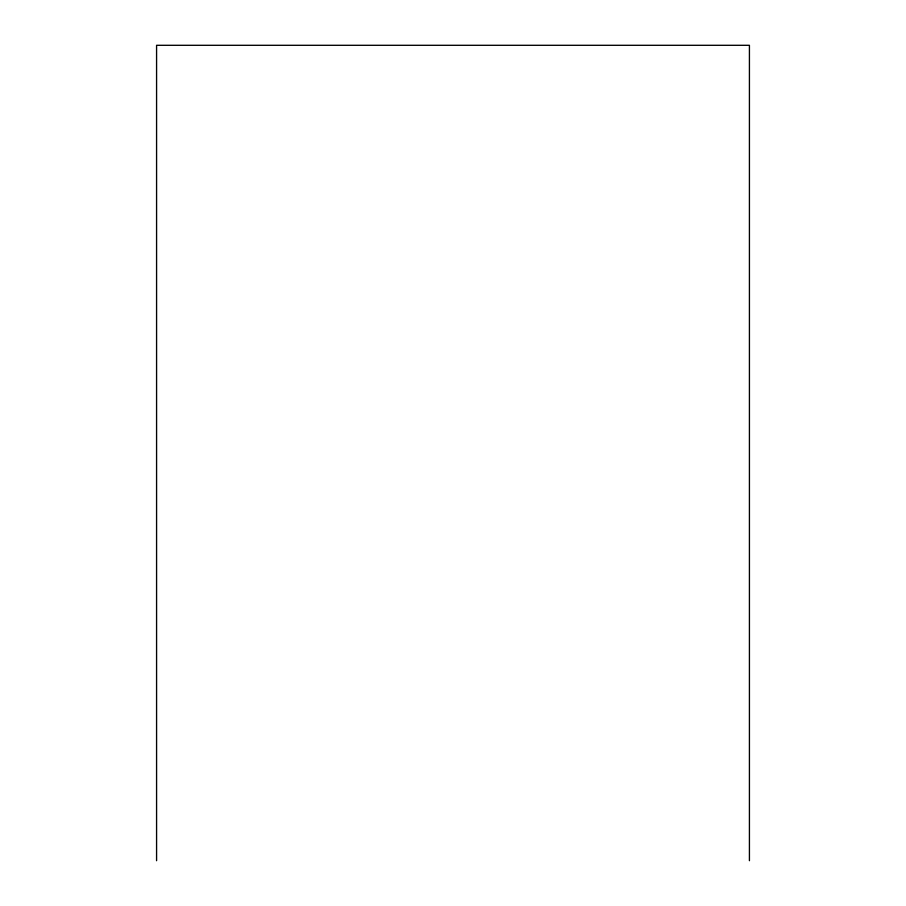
<?xml version="1.0" encoding="UTF-8"?>
<svg xmlns="http://www.w3.org/2000/svg" width="906" height="906" viewBox="0 0 906 906"><rect width="100%" height="100%" fill="white"/><g stroke="black" fill="none" stroke-linecap="round" stroke-linejoin="round"><path stroke-width="1.36" d="M749.421 860.7L749.421 45.3L156.579 45.3L156.579 860.7"/></g></svg>
